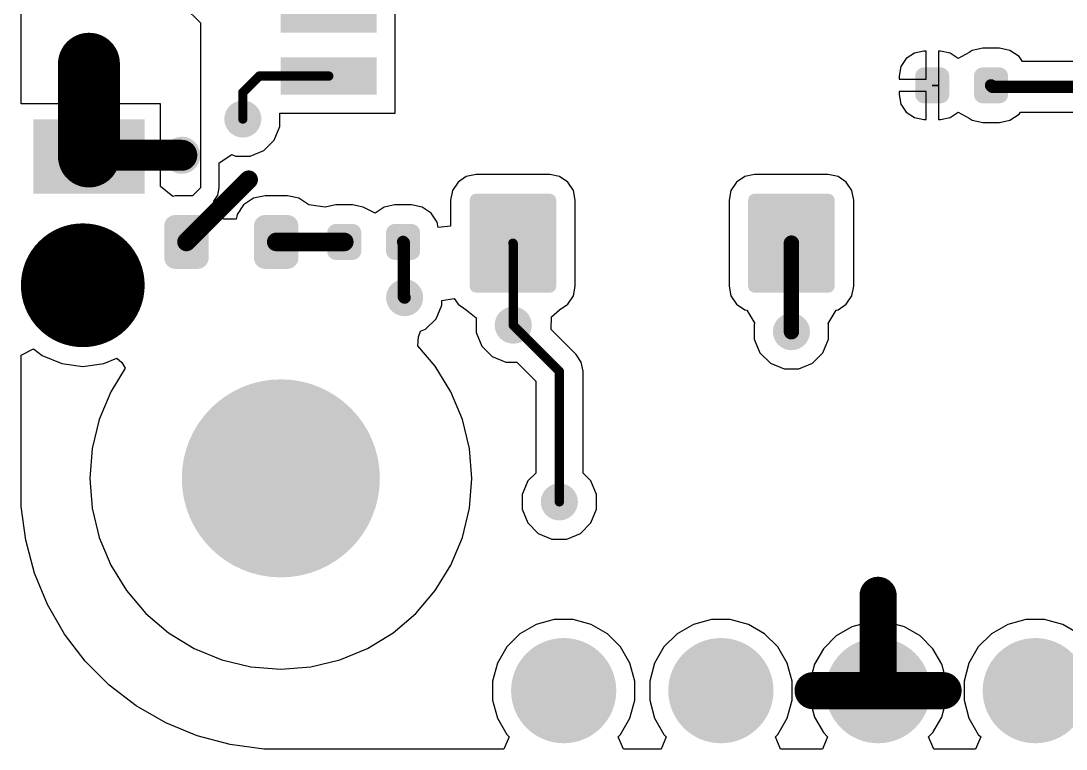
# Model space of a CAD drawing. Header units: inches. Extents: x 0.3 to 40.7, y 0.3 to 25.1.
# Drawn here: x 0.3 to 17.19, y 0.31 to 12.07 of the extents above; entities that cross this region are included whole.
import ezdxf

# ---------------------------------------------------------------- set-up
doc = ezdxf.new("R2010")
doc.units = ezdxf.units.IN
for name, color, linetype in [('Pad Holes', 156, 'Continuous'), ('TOP', 1, 'Continuous'), ('Via Holes', 16, 'Continuous')]:
    doc.layers.add(name, color=color, linetype=linetype)

# ---------------------------------------------------------------- blocks, each defined once
blk = doc.blocks.new('RES_0402_3434')
at = {"layer": 'TOP'}
h = blk.add_hatch(color=1, dxfattribs=at)
edge = h.paths.add_edge_path()
edge.add_arc((-0.34025205, -0.14975078), 0.14024864, 270, 360)
edge.add_line((-0.20000341, -0.14975078), (-0.20000341, 0.14975078))
edge.add_arc((-0.34025205, 0.14975078), 0.14024864, 0, 90)
edge.add_line((-0.34025205, 0.28999942), (-0.60975367, 0.28999942))
edge.add_arc((-0.60975367, 0.14975078), 0.14024864, 90, 180)
edge.add_line((-0.75000231, 0.14975078), (-0.75000231, -0.14975078))
edge.add_arc((-0.60975367, -0.14975078), 0.14024864, 180, 270)
edge.add_line((-0.60975367, -0.28999942), (-0.34025205, -0.28999942))
h = blk.add_hatch(color=1, dxfattribs=at)
edge = h.paths.add_edge_path()
edge.add_arc((0.34025205, 0.14975078), 0.14024864, 90, 180)
edge.add_line((0.20000341, 0.14975078), (0.20000341, -0.14975078))
edge.add_arc((0.34025205, -0.14975078), 0.14024864, 180, 270)
edge.add_line((0.34025205, -0.28999942), (0.60975367, -0.28999942))
edge.add_arc((0.60975367, -0.14975078), 0.14024864, 270, 360)
edge.add_line((0.75000231, -0.14975078), (0.75000231, 0.14975078))
edge.add_arc((0.60975367, 0.14975078), 0.14024864, 0, 90)
edge.add_line((0.60975367, 0.28999942), (0.34025205, 0.28999942))
blk = doc.blocks.new('F_____________1___F_________1_3450')
at = {"layer": 'TOP'}
h = blk.add_hatch(color=1, dxfattribs=at)
edge = h.paths.add_edge_path()
edge.add_arc((0, 0), 0.499999, 0, 360)
for points, const_width in [([(0.499999, 0, 1), (-0.499999, 0, 1)], 1.00000054), ([(-0.7499985, 0, 1), (-0.2499995, 0, 1)], 0.499999), ([(0.2499995, 0, 1), (0.7499985, 0, 1)], 0.499999)]:
    blk.add_lwpolyline(points, format="xyb", close=True, dxfattribs=dict(at, const_width=const_width))
blk = doc.blocks.new('SM04B_SRSS_TB_LF__SN__F_________1_3464')
at = {"layer": 'TOP'}
for points in [[(-3.39999701, 2.83750131), (-2.19999687, 2.83750131), (-2.19999687, 1.03750237), (-3.39999701, 1.03750237)], [(2.20000195, 2.83750131), (3.40000209, 2.83750131), (3.40000209, 1.03750237), (2.20000195, 1.03750237)], [(-1.7999964, -1.16249958), (-1.1999976, -1.16249958), (-1.1999976, -2.71249902), (-1.7999964, -2.71249902)], [(-0.7999984, -1.16249958), (-0.1999996, -1.16249958), (-0.1999996, -2.71249902), (-0.7999984, -2.71249902)], [(0.20000468, -1.16249958), (0.80000348, -1.16249958), (0.80000348, -2.71249902), (0.20000468, -2.71249902)], [(1.20000522, -1.16249958), (1.80000402, -1.16249958), (1.80000402, -2.71249902), (1.20000522, -2.71249902)]]:
    blk.add_hatch(color=1, dxfattribs=at).paths.add_polyline_path(points)
blk = doc.blocks.new('LEDC1608X80N_AK_3466')
at = {"layer": 'TOP'}
h = blk.add_hatch(color=1, dxfattribs=at)
edge = h.paths.add_edge_path()
edge.add_arc((-0.54499891, -0.2549982199999999), 0.17999964, 270, 360)
edge.add_line((-0.36499927, -0.2549982199999999), (-0.36499927, 0.2550033))
edge.add_arc((-0.54499891, 0.2550033), 0.17999964, 0, 90)
edge.add_line((-0.54499891, 0.4350029400000001), (-0.9050007299999999, 0.4350029399999999))
edge.add_arc((-0.9050007299999999, 0.2550032999999999), 0.17999964, 90, 180)
edge.add_line((-1.08500037, 0.2550032999999999), (-1.08500037, -0.2549982199999999))
edge.add_arc((-0.9050007299999999, -0.25499822), 0.17999964, 180, 270)
edge.add_line((-0.9050007299999999, -0.43499786), (-0.54499891, -0.43499786))
h = blk.add_hatch(color=1, dxfattribs=at)
edge = h.paths.add_edge_path()
edge.add_arc((0.54499891, 0.2549982199999999), 0.17999964, 90, 180)
edge.add_line((0.36499927, 0.2549982199999999), (0.36499927, -0.2550032999999999))
edge.add_arc((0.54499891, -0.2550033), 0.17999964, 180, 270)
edge.add_line((0.54499891, -0.4350029399999999), (0.9050007299999999, -0.4350029399999999))
edge.add_arc((0.9050007299999999, -0.2550033), 0.17999964, 270, 360)
edge.add_line((1.08500037, -0.2550033), (1.08500037, 0.2549982199999999))
edge.add_arc((0.9050007299999999, 0.2549982199999999), 0.17999964, 0, 90)
edge.add_line((0.9050007299999999, 0.43499786), (0.54499891, 0.43499786))
blk = doc.blocks.new('RES_0402_3467')
at = {"layer": 'TOP'}
h = blk.add_hatch(color=1, dxfattribs=at)
edge = h.paths.add_edge_path()
edge.add_arc((-0.34025205, -0.14975078), 0.14024864, 270, 360)
edge.add_line((-0.20000341, -0.14975078), (-0.20000341, 0.14975078))
edge.add_arc((-0.34025205, 0.14975078), 0.14024864, 0, 90)
edge.add_line((-0.34025205, 0.28999942), (-0.60975367, 0.28999942))
edge.add_arc((-0.60975367, 0.14975078), 0.14024864, 90, 180)
edge.add_line((-0.75000231, 0.14975078), (-0.75000231, -0.14975078))
edge.add_arc((-0.60975367, -0.14975078), 0.14024864, 180, 270)
edge.add_line((-0.60975367, -0.28999942), (-0.34025205, -0.28999942))
h = blk.add_hatch(color=1, dxfattribs=at)
edge = h.paths.add_edge_path()
edge.add_arc((0.34024697, 0.14974824), 0.14024864, 90, 180)
edge.add_line((0.19999833, 0.14974824), (0.19999833, -0.14975332))
edge.add_arc((0.34024697, -0.14975332), 0.14024864, 180, 270)
edge.add_line((0.34024697, -0.29000196), (0.6097485899999999, -0.29000196))
edge.add_arc((0.6097485899999999, -0.14975332), 0.14024864, 270, 360)
edge.add_line((0.74999723, -0.14975332), (0.74999723, 0.14974824))
edge.add_arc((0.6097485899999999, 0.14974824), 0.14024864, 0, 90)
edge.add_line((0.6097485899999999, 0.28999688), (0.34024697, 0.28999688))
blk = doc.blocks.new('PIN_HEADER_2_54___VERT__1_10POS_3473')
at = {"layer": 'Pad Holes'}
h = blk.add_hatch(color=7, dxfattribs=at)
edge = h.paths.add_edge_path()
edge.add_arc((-11.43, 0), 0.499999, 0, 360)
h = blk.add_hatch(color=7, dxfattribs=at)
edge = h.paths.add_edge_path()
edge.add_arc((-8.889999999999999, 0), 0.499999, 0, 360)
h = blk.add_hatch(color=7, dxfattribs=at)
edge = h.paths.add_edge_path()
edge.add_arc((-6.35, 0), 0.499999, 0, 360)
h = blk.add_hatch(color=7, dxfattribs=at)
edge = h.paths.add_edge_path()
edge.add_arc((-3.81, 0), 0.499999, 0, 360)
at = {"layer": 'TOP'}
h = blk.add_hatch(color=1, dxfattribs=at)
edge = h.paths.add_edge_path()
edge.add_arc((-11.43, 0), 0.8499983, 0, 360)
h = blk.add_hatch(color=1, dxfattribs=at)
edge = h.paths.add_edge_path()
edge.add_arc((-8.889999999999999, 0), 0.8499983, 0, 360)
h = blk.add_hatch(color=1, dxfattribs=at)
edge = h.paths.add_edge_path()
edge.add_arc((-6.35, 0), 0.8499983, 0, 360)
h = blk.add_hatch(color=1, dxfattribs=at)
edge = h.paths.add_edge_path()
edge.add_arc((-3.81, 0), 0.8499983, 0, 360)
blk = doc.blocks.new('TS42_3477')
at = {"layer": 'TOP'}
h = blk.add_hatch(color=1, dxfattribs=at)
edge = h.paths.add_edge_path()
edge.add_arc((-3.5049206, 1.6549116), 0.1050036, 270, 360)
edge.add_line((-3.399917, 1.6549116), (-3.399917, 2.844952399999999))
edge.add_arc((-3.5049206, 2.844952399999999), 0.1050036, 0, 90)
edge.add_line((-3.5049206, 2.949955999999999), (-4.8948594, 2.949955999999999))
edge.add_arc((-4.8948594, 2.844952399999999), 0.1050036, 90, 180)
edge.add_line((-4.999863, 2.844952399999999), (-4.999863, 1.6549116))
edge.add_arc((-4.8948594, 1.6549116), 0.1050036, 180, 270)
edge.add_line((-4.8948594, 1.549908), (-3.5049206, 1.549908))
h = blk.add_hatch(color=1, dxfattribs=at)
edge = h.paths.add_edge_path()
edge.add_arc((4.8948594, 1.6549116), 0.1050036, 270, 360)
edge.add_line((4.999863, 1.6549116), (4.999863, 2.844952399999999))
edge.add_arc((4.8948594, 2.844952399999999), 0.1050036, 0, 90)
edge.add_line((4.8948594, 2.949955999999999), (3.5049206, 2.949955999999999))
edge.add_arc((3.5049206, 2.844952399999999), 0.1050036, 90, 180)
edge.add_line((3.399917, 2.844952399999999), (3.399917, 1.6549116))
edge.add_arc((3.5049206, 1.6549116), 0.1050036, 180, 270)
edge.add_line((3.5049206, 1.549908), (4.8948594, 1.549908))
h = blk.add_hatch(color=1, dxfattribs=at)
edge = h.paths.add_edge_path()
edge.add_arc((4.8948594, -0.5950204), 0.1050036, 270, 360)
edge.add_line((4.999863, -0.5950204), (4.999863, 0.5950203999999998))
edge.add_arc((4.8948594, 0.5950203999999999), 0.1050036, 0, 90)
edge.add_line((4.8948594, 0.7000239999999999), (3.5049206, 0.700024))
edge.add_arc((3.5049206, 0.5950204), 0.1050036, 90, 180)
edge.add_line((3.399917, 0.5950204), (3.399917, -0.5950203999999998))
edge.add_arc((3.5049206, -0.5950203999999999), 0.1050036, 180, 270)
edge.add_line((3.5049206, -0.7000239999999999), (4.8948594, -0.700024))
h = blk.add_hatch(color=1, dxfattribs=at)
edge = h.paths.add_edge_path()
edge.add_arc((-3.5049206, -2.844952399999999), 0.1050036, 270, 360)
edge.add_line((-3.399917, -2.844952399999999), (-3.399917, -1.6549116))
edge.add_arc((-3.5049206, -1.6549116), 0.1050036, 0, 90)
edge.add_line((-3.5049206, -1.549908), (-4.8948594, -1.549908))
edge.add_arc((-4.8948594, -1.6549116), 0.1050036, 90, 180)
edge.add_line((-4.999863, -1.6549116), (-4.999863, -2.844952399999999))
edge.add_arc((-4.8948594, -2.844952399999999), 0.1050036, 180, 270)
edge.add_line((-4.8948594, -2.949955999999999), (-3.5049206, -2.949955999999999))
h = blk.add_hatch(color=1, dxfattribs=at)
edge = h.paths.add_edge_path()
edge.add_arc((4.8948594, -2.844952399999999), 0.1050036, 270, 360)
edge.add_line((4.999863, -2.844952399999999), (4.999863, -1.6549116))
edge.add_arc((4.8948594, -1.6549116), 0.1050036, 0, 90)
edge.add_line((4.8948594, -1.549908), (3.5049206, -1.549908))
edge.add_arc((3.5049206, -1.6549116), 0.1050036, 90, 180)
edge.add_line((3.399917, -1.6549116), (3.399917, -2.844952399999999))
edge.add_arc((3.5049206, -2.844952399999999), 0.1050036, 180, 270)
edge.add_line((3.5049206, -2.949955999999999), (4.8948594, -2.949955999999999))

msp = doc.modelspace()

# ---------------------------------------------------------------- hatches: boundary and pattern name
at = {"layer": 'Pad Holes'}
h = msp.add_hatch(color=7, dxfattribs=at)
edge = h.paths.add_edge_path()
edge.add_arc((4.500013859999999, 4.68001096), 1.59999934, 0, 360)
at = {"layer": 'TOP'}
h = msp.add_hatch(color=1, dxfattribs=at)
edge = h.paths.add_edge_path()
edge.add_arc((3.88610094, 10.48610044), 0.2999994, 0, 360)
h = msp.add_hatch(color=1, dxfattribs=at)
edge = h.paths.add_edge_path()
edge.add_arc((2.89999928, 9.900000519999999), 0.2999994, 0, 360)
h = msp.add_hatch(color=1, dxfattribs=at)
edge = h.paths.add_edge_path()
edge.add_arc((6.4999997, 7.600000039999999), 0.2999994, 0, 360)
h = msp.add_hatch(color=1, dxfattribs=at)
edge = h.paths.add_edge_path()
edge.add_arc((8.254812040000001, 7.155558459999999), 0.2999994, 0, 360)
h = msp.add_hatch(color=1, dxfattribs=at)
edge = h.paths.add_edge_path()
edge.add_arc((12.74995672, 7.04995542), 0.2999994, 0, 360)
h = msp.add_hatch(color=1, dxfattribs=at)
edge = h.paths.add_edge_path()
edge.add_arc((4.500013859999999, 4.68001096), 1.49999954, 0, 360)
h = msp.add_hatch(color=1, dxfattribs=at)
edge = h.paths.add_edge_path()
edge.add_arc((8.99999978, 4.29999902), 0.2999994, 0, 360)
at = {"layer": 'Via Holes'}
h = msp.add_hatch(color=7, dxfattribs=at)
edge = h.paths.add_edge_path()
edge.add_arc((3.88610094, 10.48610044), 0.1499997, 0, 360)
h = msp.add_hatch(color=7, dxfattribs=at)
edge = h.paths.add_edge_path()
edge.add_arc((2.89999928, 9.900000519999999), 0.1499997, 0, 360)
h = msp.add_hatch(color=7, dxfattribs=at)
edge = h.paths.add_edge_path()
edge.add_arc((6.4999997, 7.600000039999999), 0.1499997, 0, 360)
h = msp.add_hatch(color=7, dxfattribs=at)
edge = h.paths.add_edge_path()
edge.add_arc((8.254812040000001, 7.155558459999999), 0.1499997, 0, 360)
h = msp.add_hatch(color=7, dxfattribs=at)
edge = h.paths.add_edge_path()
edge.add_arc((12.74995672, 7.04995542), 0.1499997, 0, 360)
h = msp.add_hatch(color=7, dxfattribs=at)
edge = h.paths.add_edge_path()
edge.add_arc((8.99999978, 4.29999902), 0.1499997, 0, 360)

# ---------------------------------------------------------------- linework, layer by layer
at = {"layer": 'TOP'}
for p, q in [((0.3058795, 10.73401206), (0.30587696, 14.62601342)), ((6.34949962, 11.5800124), (6.34949962, 12.78001)), ((2.93751, 12.3000008), (3.20001392, 12.03749688)), ((3.20001392, 12.03749688), (3.20001392, 9.37390302)), ((6.34949962, 10.5800144), (6.34949962, 11.5800124)), ((14.73637642, 11.55112244), (14.6059652, 11.46398774)), ((14.8902039, 11.58172182), (14.73637642, 11.55112244)), ((14.92495364, 11.58172182), (14.8902039, 11.58172182)), ((14.92495364, 11.12999806), (14.92495364, 11.58172182)), ((15.15970298, 11.58172182), (15.12495324, 11.58172182)), ((15.12495324, 11.58172182), (15.12495324, 11.02999826)), ((15.31353046, 11.55112244), (15.15970298, 11.58172182)), ((15.44393914, 11.46398774), (15.31353046, 11.55112244)), ((15.6192601, 11.5615974), (15.44393914, 11.46398774)), ((15.66843196, 11.59445484), (15.6192601, 11.5615974)), ((15.84020962, 11.62862292), (15.66843196, 11.59445484)), ((16.1097087, 11.62862292), (15.84020962, 11.62862292)), ((16.28148636, 11.59445484), (16.1097087, 11.62862292)), ((16.42710964, 11.49714998), (16.28148636, 11.59445484)), ((16.48339858, 11.41290834), (16.42710964, 11.49714998)), ((14.5188305, 11.33357652), (14.48823112, 11.17974904)), ((14.6059652, 11.46398774), (14.5188305, 11.33357652)), ((18.08116018, 11.41290834), (16.48339858, 11.41290834)), ((14.48823112, 11.17974904), (14.48823112, 11.12999806)), ((14.48823112, 11.12999806), (14.92495364, 11.12999806)), ((15.12495324, 11.02999826), (15.02495344, 11.02999826)), ((15.02495344, 11.02999826), (15.02495344, 11.02999826)), ((15.02495344, 11.02999826), (15.12495324, 11.02999826)), ((15.12495324, 11.02999826), (15.12495324, 10.4782747)), ((14.92495364, 10.92999846), (14.48823112, 10.92999846)), ((14.48823112, 10.92999846), (14.48823112, 10.88024748)), ((14.48823112, 10.88024748), (14.5188305, 10.72642)), ((14.92495364, 10.4782747), (14.92495364, 10.92999846)), ((1.29949956, 10.73401206), (0.3058795, 10.73401206)), ((1.29949956, 9.88001326), (1.29949956, 10.73401206)), ((2.55349756, 10.73401206), (1.49949916, 10.73401206)), ((1.49949916, 10.73401206), (1.49949916, 9.98001306)), ((2.55349756, 9.98001306), (2.55349756, 10.73401206)), ((14.5188305, 10.72642), (14.6059652, 10.59600878)), ((4.486099739999999, 10.36675346), (4.486099739999999, 10.5800144)), ((4.486099739999999, 10.5800144), (6.34949962, 10.5800144)), ((14.6059652, 10.59600878), (14.73637642, 10.50887408)), ((14.73637642, 10.50887408), (14.8902039, 10.4782747)), ((14.8902039, 10.4782747), (14.92495364, 10.4782747)), ((15.12495324, 10.4782747), (15.15970298, 10.4782747)), ((15.15970298, 10.4782747), (15.31353046, 10.50887408)), ((15.31353046, 10.50887408), (15.44393914, 10.59600878)), ((15.44393914, 10.59600878), (15.6192601, 10.49839912)), ((15.6192601, 10.49839912), (15.66843196, 10.46554168)), ((16.28148636, 10.46554168), (16.42710964, 10.56284654)), ((16.42710964, 10.56284654), (16.45008902, 10.59723814)), ((16.45008902, 10.59723814), (17.84225794, 10.59723814)), ((4.39475626, 10.14622812), (4.486099739999999, 10.36675346)), ((15.66843196, 10.46554168), (15.84020962, 10.4313736)), ((15.84020962, 10.4313736), (16.1097087, 10.4313736)), ((16.1097087, 10.4313736), (16.28148636, 10.46554168)), ((4.22597326, 9.97744512), (4.39475626, 10.14622812)), ((1.49949916, 9.98001306), (2.55349756, 9.98001306)), ((4.00544792, 9.88610164), (4.22597326, 9.97744512)), ((1.39949936, 9.88001326), (1.29949956, 9.88001326)), ((1.39949936, 9.78001346), (1.39949936, 9.88001326)), ((3.505890879999999, 9.77767412), (3.70589302, 9.911311139999999)), ((3.70589302, 9.911311139999999), (3.76675396, 9.88610164)), ((3.76675396, 9.88610164), (4.00544792, 9.88610164)), ((2.55349756, 9.78001346), (1.39949936, 9.78001346)), ((2.55349756, 9.39317908), (2.55349756, 9.78001346)), ((3.505890879999999, 9.37391572), (3.505890879999999, 9.77767412)), ((7.36308154, 9.467080379999999), (7.273566859999999, 9.333113159999998)), ((7.49704876, 9.55659506), (7.36308154, 9.467080379999999)), ((7.655072319999999, 9.58802756), (7.49704876, 9.55659506)), ((8.84511312, 9.58802756), (7.655072319999999, 9.58802756)), ((9.003136679999999, 9.55659506), (8.84511312, 9.58802756)), ((9.1371039, 9.467080379999999), (9.003136679999999, 9.55659506)), ((9.226618579999998, 9.333113159999998), (9.1371039, 9.467080379999999)), ((11.86294554, 9.467080379999999), (11.77343086, 9.333113159999998)), ((11.99691276, 9.55659506), (11.86294554, 9.467080379999999)), ((12.15493632, 9.58802756), (11.99691276, 9.55659506)), ((13.34497712, 9.58802756), (12.15493632, 9.58802756)), ((13.50300068, 9.55659506), (13.34497712, 9.58802756)), ((13.6369679, 9.467080379999999), (13.50300068, 9.55659506)), ((13.72648258, 9.333113159999998), (13.6369679, 9.467080379999999)), ((2.7534997, 9.23617406), (2.55349756, 9.39317908)), ((3.20001392, 9.37390302), (3.07053996, 9.24442906)), ((3.4826067, 9.25684966), (3.50589342, 9.37390302)), ((3.50589342, 9.37390302), (3.505890879999999, 9.37391572)), ((7.273566859999999, 9.333113159999998), (7.242134360000001, 9.1750896)), ((9.25805108, 9.1750896), (9.226618579999998, 9.333113159999998)), ((11.77343086, 9.333113159999998), (11.74199836, 9.1750896)), ((13.75791508, 9.1750896), (13.72648258, 9.333113159999998)), ((2.79500076, 9.24442906), (2.7534997, 9.23617406)), ((3.07053996, 9.24442906), (2.79500076, 9.24442906)), ((3.41630254, 9.15761694), (3.4826067, 9.25684966)), ((3.42212422, 9.09850352), (3.41630254, 9.15761694)), ((4.057713499999999, 9.207169799999999), (3.898940639999999, 9.10108162)), ((4.245000399999999, 9.244423979999999), (4.057713499999999, 9.207169799999999)), ((4.60499968, 9.244423979999999), (4.245000399999999, 9.244423979999999)), ((4.79228658, 9.207169799999999), (4.60499968, 9.244423979999999)), ((4.951056899999999, 9.10108416), (4.79228658, 9.207169799999999)), ((7.242134360000001, 9.1750896), (7.242134360000001, 8.752387879999999)), ((9.25805108, 7.785150799999999), (9.25805108, 9.1750896)), ((11.74199836, 9.1750896), (11.74199836, 7.785150799999999)), ((13.75791508, 7.785150799999999), (13.75791508, 9.1750896)), ((3.46789502, 9.06792192), (3.42212422, 9.09850352)), ((3.56381812, 8.924363660000001), (3.46789502, 9.06792192)), ((3.898940639999999, 9.10108162), (3.79285246, 8.94230876)), ((5.214071359999999, 9.06154144), (4.951056899999999, 9.10108416)), ((5.21847572, 9.064482759999999), (5.214071359999999, 9.06154144)), ((5.39025338, 9.09865084), (5.21847572, 9.064482759999999)), ((5.659752459999999, 9.09865084), (5.39025338, 9.09865084)), ((5.83153012, 9.064482759999999), (5.659752459999999, 9.09865084)), ((5.84245466, 9.0571828), (5.83153012, 9.064482759999999)), ((6.02285562, 8.967175359999999), (5.84245466, 9.0571828)), ((6.16847636, 9.06448022), (6.02285562, 8.967175359999999)), ((6.34025402, 9.098648299999999), (6.16847636, 9.06448022)), ((6.609753100000001, 9.098648299999999), (6.34025402, 9.098648299999999)), ((6.781530759999999, 9.06448022), (6.609753100000001, 9.098648299999999)), ((6.92715404, 8.967175359999999), (6.781530759999999, 9.06448022)), ((7.0244589, 8.821552079999998), (6.92715404, 8.967175359999999)), ((3.574590259999999, 8.870203239999999), (3.56381812, 8.924363660000001)), ((3.77850908, 8.870203239999999), (3.574590259999999, 8.870203239999999)), ((3.79285246, 8.94230876), (3.77850908, 8.870203239999999)), ((7.042134759999999, 8.73269018), (7.0244589, 8.821552079999998)), ((7.242134360000001, 8.752387879999999), (7.042134759999999, 8.73269018)), ((9.226618579999998, 7.62712724), (9.25805108, 7.785150799999999)), ((11.74199836, 7.785150799999999), (11.77343086, 7.62712724)), ((13.72648258, 7.62712724), (13.75791508, 7.785150799999999)), ((9.1371039, 7.493160019999999), (9.226618579999998, 7.62712724)), ((11.77343086, 7.62712724), (11.86294554, 7.493160019999999)), ((13.6369679, 7.493160019999999), (13.72648258, 7.62712724)), ((7.008655019999999, 7.26012772), (7.099998499999999, 7.48065306)), ((7.099998499999999, 7.55258586), (7.299998099999999, 7.58756928)), ((7.099998499999999, 7.48065306), (7.099998499999999, 7.55258586)), ((7.299998099999999, 7.58756928), (7.36308154, 7.493160019999999)), ((7.36308154, 7.493160019999999), (7.49704622, 7.40364534)), ((9.00313922, 7.40364534), (9.1371039, 7.493160019999999)), ((11.86294554, 7.493160019999999), (11.99691276, 7.40364534)), ((13.50300068, 7.40364534), (13.6369679, 7.493160019999999)), ((7.49704622, 7.40364534), (7.654813239999999, 7.274902899999999)), ((7.654813239999999, 7.274902899999999), (7.654813239999999, 7.03621148)), ((8.866934259999999, 7.084151439999999), (8.87148086, 7.289370739999999)), ((8.87148086, 7.289370739999999), (9.00313922, 7.40364534)), ((11.99691276, 7.40364534), (12.02798458, 7.39746552)), ((12.02798458, 7.39746552), (12.15606154, 7.184039479999999)), ((13.3438519, 7.184039479999999), (13.47192886, 7.39746552)), ((13.47192886, 7.39746552), (13.50300068, 7.40364534)), ((6.839872019999999, 7.091344719999999), (7.008655019999999, 7.26012772)), ((12.15606154, 7.184039479999999), (12.14995792, 7.169302399999999)), ((12.14995792, 7.169302399999999), (12.14995792, 6.930608439999999)), ((13.34995552, 7.169302399999999), (13.3438519, 7.184039479999999)), ((13.34995552, 6.930608439999999), (13.34995552, 7.169302399999999)), ((6.71388802, 6.822681299999999), (6.72271198, 6.96645546)), ((6.72271198, 6.96645546), (6.758774899999999, 7.057753219999999)), ((6.758774899999999, 7.057753219999999), (6.839872019999999, 7.091344719999999)), ((7.654813239999999, 7.03621148), (7.746156719999999, 6.81568614)), ((9.270357379999998, 6.680728319999999), (8.866934259999999, 7.084151439999999)), ((12.14995792, 6.930608439999999), (12.2413014, 6.710083099999999)), ((13.25861204, 6.710083099999999), (13.34995552, 6.930608439999999)), ((0.3058795, 6.6721101), (0.5058791, 6.770738299999999)), ((0.5058791, 6.770738299999999), (0.64439292, 6.664454539999999)), ((6.99543178, 6.4930401), (6.71388802, 6.822681299999999)), ((7.746156719999999, 6.81568614), (7.91493972, 6.64690314)), ((0.3058795, 4.50000116), (0.3058795, 6.6721101)), ((0.64439292, 6.664454539999999), (0.9606330799999999, 6.533464199999999)), ((1.6393668, 6.533464199999999), (1.85207148, 6.621569180000001)), ((1.85207148, 6.621569180000001), (1.9324574, 6.553829919999999)), ((7.91493972, 6.64690314), (8.13546506, 6.55555966)), ((9.353240119999999, 6.55668742), (9.270357379999998, 6.680728319999999)), ((12.2413014, 6.710083099999999), (12.4100844, 6.5413001)), ((13.08982904, 6.5413001), (13.25861204, 6.710083099999999)), ((0.9606330799999999, 6.533464199999999), (1.29999994, 6.4887856)), ((1.29999994, 6.4887856), (1.6393668, 6.533464199999999)), ((1.98425054, 6.459839759999999), (1.7516983, 6.08034852)), ((1.9324574, 6.553829919999999), (1.98425054, 6.459839759999999)), ((7.248329419999999, 6.08034852), (6.99543178, 6.4930401)), ((8.13546506, 6.55555966), (8.31409564, 6.55555966)), ((8.31409564, 6.55555966), (8.61765612, 6.251999179999999)), ((9.38234344, 6.41037072), (9.353240119999999, 6.55668742)), ((12.4100844, 6.5413001), (12.63060974, 6.449956619999999)), ((12.63060974, 6.449956619999999), (12.8693037, 6.449956619999999)), ((12.8693037, 6.449956619999999), (13.08982904, 6.5413001)), ((8.61765612, 6.251999179999999), (8.61765612, 4.766183)), ((9.38234344, 4.766183), (9.38234344, 6.41037072)), ((1.7516983, 6.08034852), (1.56647388, 5.63317644)), ((7.43355384, 5.63317644), (7.248329419999999, 6.08034852)), ((1.56647388, 5.63317644), (1.45348198, 5.16253476)), ((7.546545739999999, 5.16253476), (7.43355384, 5.63317644)), ((1.45348198, 5.16253476), (1.41550644, 4.68001096)), ((7.58452128, 4.68001096), (7.546545739999999, 5.16253476)), ((8.61765612, 4.766183), (8.49134446, 4.63987134)), ((9.508655099999999, 4.63987134), (9.38234344, 4.766183)), ((1.41550644, 4.68001096), (1.45348198, 4.19748716)), ((7.546545739999999, 4.19748716), (7.58452128, 4.68001096)), ((8.49134446, 4.63987134), (8.40000098, 4.419346)), ((9.59999858, 4.419346), (9.508655099999999, 4.63987134)), ((0.3058795, 4.22510458), (0.3058795, 4.50000116)), ((8.40000098, 4.419346), (8.40000098, 4.18065204)), ((9.59999858, 4.18065204), (9.59999858, 4.419346)), ((0.37764212, 3.68001296), (0.3058795, 4.22510458)), ((1.45348198, 4.19748716), (1.56647388, 3.72684548)), ((7.43355384, 3.72684548), (7.546545739999999, 4.19748716)), ((8.40000098, 4.18065204), (8.49134446, 3.9601267)), ((9.508655099999999, 3.9601267), (9.59999858, 4.18065204)), ((8.49134446, 3.9601267), (8.660127459999998, 3.7913437)), ((9.339872100000001, 3.7913437), (9.508655099999999, 3.9601267)), ((1.56647388, 3.72684548), (1.7516983, 3.2796734)), ((7.248329419999999, 3.2796734), (7.43355384, 3.72684548)), ((8.660127459999998, 3.7913437), (8.8806528, 3.70000022)), ((9.119346759999999, 3.70000022), (9.339872100000001, 3.7913437)), ((0.51994054, 3.1489396), (0.37764212, 3.68001296)), ((8.8806528, 3.70000022), (9.119346759999999, 3.70000022)), ((1.7516983, 3.2796734), (2.00459594, 2.86698182)), ((6.99543178, 2.86698182), (7.248329419999999, 3.2796734)), ((0.7303389, 2.64099802), (0.51994054, 3.1489396)), ((2.00459594, 2.86698182), (2.31893872, 2.49893582)), ((6.681089, 2.49893582), (6.99543178, 2.86698182)), ((1.00523294, 2.16486486), (0.7303389, 2.64099802)), ((2.31893872, 2.49893582), (2.68698472, 2.18459304)), ((6.313043, 2.18459304), (6.681089, 2.49893582)), ((8.918625800000001, 2.4000079), (8.62614226, 2.32163874)), ((9.221424279999999, 2.4000079), (8.918625800000001, 2.4000079)), ((9.51390782, 2.32163874), (9.221424279999999, 2.4000079)), ((11.4586258, 2.4000079), (11.16614226, 2.32163874)), ((11.76142428, 2.4000079), (11.4586258, 2.4000079)), ((12.05390782, 2.32163874), (11.76142428, 2.4000079)), ((16.5386258, 2.4000079), (16.24614226, 2.32163874)), ((16.84142428, 2.4000079), (16.5386258, 2.4000079)), ((17.13390782, 2.32163874), (16.84142428, 2.4000079)), ((8.62614226, 2.32163874), (8.36391012, 2.17023696)), ((9.77613996, 2.17023696), (9.51390782, 2.32163874)), ((11.16614226, 2.32163874), (10.90391012, 2.17023696)), ((12.31613996, 2.17023696), (12.05390782, 2.32163874)), ((13.72389686, 2.2787737), (13.47215238, 2.13342982)), ((14.00468116, 2.3540085), (13.72389686, 2.2787737)), ((14.05002524, 2.3540085), (14.00468116, 2.3540085)), ((14.05002524, 1.35001), (14.05002524, 2.3540085)), ((14.29536892, 2.3540085), (14.25002484, 2.3540085)), ((14.25002484, 2.3540085), (14.25002484, 1.35001)), ((14.57615322, 2.2787737), (14.29536892, 2.3540085)), ((14.8278977, 2.13342982), (14.57615322, 2.2787737)), ((16.24614226, 2.32163874), (15.98391012, 2.17023696)), ((17.39613996, 2.17023696), (17.13390782, 2.32163874)), ((1.33992112, 1.72869098), (1.00523294, 2.16486486)), ((2.68698472, 2.18459304), (3.0996763, 1.9316954)), ((5.90035142, 1.9316954), (6.313043, 2.18459304)), ((8.36391012, 2.17023696), (8.149798279999999, 1.95612512)), ((9.9902518, 1.95612512), (9.77613996, 2.17023696)), ((10.90391012, 2.17023696), (10.68979828, 1.95612512)), ((12.5302518, 1.95612512), (12.31613996, 2.17023696)), ((13.47215238, 2.13342982), (13.26660542, 1.92788286)), ((15.03344466, 1.92788286), (14.8278977, 2.13342982)), ((15.98391012, 2.17023696), (15.76979828, 1.95612512)), ((3.0996763, 1.9316954), (3.54684838, 1.74647098)), ((5.453179339999999, 1.74647098), (5.90035142, 1.9316954)), ((8.149798279999999, 1.95612512), (7.998396499999999, 1.69389298)), ((10.14165358, 1.69389298), (9.9902518, 1.95612512)), ((10.68979828, 1.95612512), (10.5383965, 1.69389298)), ((12.68165358, 1.69389298), (12.5302518, 1.95612512)), ((13.26660542, 1.92788286), (13.12126154, 1.67613838)), ((15.17878854, 1.67613838), (15.03344466, 1.92788286)), ((15.76979828, 1.95612512), (15.6183965, 1.69389298)), ((1.72870368, 1.33990842), (1.33992112, 1.72869098)), ((3.54684838, 1.74647098), (4.01749006, 1.63347908)), ((4.982537659999999, 1.63347908), (5.453179339999999, 1.74647098)), ((7.998396499999999, 1.69389298), (7.920027339999999, 1.40140944)), ((10.22002274, 1.40140944), (10.14165358, 1.69389298)), ((10.5383965, 1.69389298), (10.46002734, 1.40140944)), ((12.76002274, 1.40140944), (12.68165358, 1.69389298)), ((15.6183965, 1.69389298), (15.54002734, 1.40140944)), ((4.01749006, 1.63347908), (4.500013859999999, 1.59550354)), ((4.500013859999999, 1.59550354), (4.982537659999999, 1.63347908)), ((13.12126154, 1.67613838), (13.04602674, 1.39535408)), ((15.25402334, 1.39535408), (15.17878854, 1.67613838)), ((7.920027339999999, 1.40140944), (7.920027339999999, 1.09861096)), ((10.22002274, 1.09861096), (10.22002274, 1.40140944)), ((10.46002734, 1.40140944), (10.46002734, 1.09861096)), ((12.76002274, 1.09861096), (12.76002274, 1.40140944)), ((13.04602674, 1.39535408), (13.04602674, 1.35001)), ((15.25402334, 1.35001), (15.25402334, 1.39535408)), ((15.54002734, 1.40140944), (15.54002734, 1.09861096)), ((2.16488772, 1.00521516), (1.72870368, 1.33990842)), ((13.04602674, 1.35001), (14.05002524, 1.35001)), ((14.25002484, 1.35001), (15.25402334, 1.35001)), ((7.920027339999999, 1.09861096), (7.998396499999999, 0.80612742)), ((10.14165358, 0.80612742), (10.22002274, 1.09861096)), ((10.46002734, 1.09861096), (10.5383965, 0.80612742)), ((12.68165358, 0.80612742), (12.76002274, 1.09861096)), ((15.25402334, 1.1500104), (13.04602674, 1.1500104)), ((13.04602674, 1.1500104), (13.04602674, 1.10466632)), ((13.04602674, 1.10466632), (13.12126154, 0.82388202)), ((15.17878854, 0.82388202), (15.25402334, 1.10466632)), ((15.25402334, 1.10466632), (15.25402334, 1.1500104)), ((15.54002734, 1.09861096), (15.6183965, 0.80612742)), ((2.64101072, 0.7303261999999999), (2.16488772, 1.00521516)), ((3.1489523, 0.51992784), (2.64101072, 0.7303261999999999)), ((7.998396499999999, 0.80612742), (8.149798279999999, 0.54389528)), ((9.9902518, 0.54389528), (10.14165358, 0.80612742)), ((10.5383965, 0.80612742), (10.68979828, 0.54389528)), ((12.5302518, 0.54389528), (12.68165358, 0.80612742)), ((13.12126154, 0.82388202), (13.26660542, 0.5721375399999999)), ((15.03344466, 0.5721375399999999), (15.17878854, 0.82388202)), ((15.6183965, 0.80612742), (15.76979828, 0.54389528)), ((3.68002058, 0.37762942), (3.1489523, 0.51992784)), ((8.149798279999999, 0.54389528), (8.18782716, 0.5058663999999999)), ((9.952222919999999, 0.5058663999999999), (9.9902518, 0.54389528)), ((10.68979828, 0.54389528), (10.72782716, 0.5058663999999999)), ((12.49222292, 0.5058663999999999), (12.5302518, 0.54389528)), ((13.26660542, 0.5721375399999999), (13.33287402, 0.5058689399999999)), ((14.96717606, 0.5058689399999999), (15.03344466, 0.5721375399999999)), ((15.76979828, 0.54389528), (15.80782462, 0.5058689399999999)), ((4.22511982, 0.3058668), (3.68002058, 0.37762942)), ((8.18782716, 0.5058663999999999), (8.104985059999999, 0.3058642599999999)), ((10.03506502, 0.3058668), (9.952222919999999, 0.5058663999999999)), ((10.72782716, 0.5058663999999999), (10.64498252, 0.3058668)), ((12.57506756, 0.3058668), (12.49222292, 0.5058663999999999)), ((13.33287402, 0.5058689399999999), (13.25003192, 0.3058668)), ((15.05001816, 0.3058668), (14.96717606, 0.5058689399999999)), ((15.80782462, 0.5058689399999999), (15.72498252, 0.3058668)), ((4.5000164, 0.3058642599999999), (4.22511982, 0.3058668)), ((8.104985059999999, 0.3058642599999999), (4.5000164, 0.3058642599999999)), ((10.64498252, 0.3058668), (10.03506502, 0.3058668)), ((13.25003192, 0.3058668), (12.57506756, 0.3058668)), ((15.72498252, 0.3058668), (15.05001816, 0.3058668))]:
    msp.add_line(p, q, dxfattribs=at)
for points, const_width in [([(1.39949936, 9.88001326), (1.39949936, 11.37948194)], 1.00000054), ([(3.88610094, 10.91569572), (4.150418419999999, 11.1800132)], 0.1499997), ([(4.150418419999999, 11.1800132), (5.274500499999999, 11.1800132)], 0.1499997), ([(3.88610094, 10.48610044), (3.88610094, 10.91569572)], 0.1499997), ([(15.97495916, 11.02999826), (15.99988418, 11.00507324)], 0.1999996), ([(15.99988418, 11.00507324), (18.25009304, 11.00507324)], 0.1999996), ([(1.39949936, 9.88001326), (1.41948662, 9.900000519999999)], 0.499999), ([(1.41948662, 9.900000519999999), (2.89999928, 9.900000519999999)], 0.499999), ([(2.9750004, 8.50002618), (3.97998188, 9.50500766)], 0.2999994), ([(4.42500004, 8.5000211), (5.52499784, 8.5000211)], 0.2999994), ([(5.52499784, 8.5000211), (5.52500292, 8.50002618)], 0.2999994), ([(6.47500356, 8.50002364), (6.4875029, 8.4875243)], 0.1999996), ([(6.4875029, 7.612496839999999), (6.4875029, 8.4875243)], 0.1999996), ([(8.25009272, 8.4801202), (8.254812040000001, 8.47540088)], 0.1499997), ([(8.254812040000001, 7.155558459999999), (8.254812040000001, 8.47540088)], 0.1499997), ([(12.74995672, 7.04995542), (12.74995672, 8.4801202)], 0.2499995), ([(6.4875029, 7.612496839999999), (6.4999997, 7.600000039999999)], 0.1999996), ([(8.254812040000001, 7.155558459999999), (8.99999978, 6.41037072)], 0.1499997), ([(8.99999978, 4.29999902), (8.99999978, 6.41037072)], 0.1499997), ([(14.15002504, 1.2500102), (14.15002504, 2.79002236)], 0.5999987999999999), ([(13.1000373, 1.2500102), (14.15002504, 1.2500102)], 0.5999987999999999), ([(14.15002504, 1.2500102), (15.20001278, 1.2500102)], 0.5999987999999999)]:
    msp.add_lwpolyline(points, dxfattribs=dict(at, const_width=const_width))
for points, const_width in [([(1.14949986, 11.37948194, 1), (1.64949886, 11.37948194, 1)], 0.499999), ([(4.11291786, 11.1800132, 1), (4.187918979999999, 11.1800132, 1)], 0.07499858), ([(4.11291786, 11.1800132, 1), (4.187918979999999, 11.1800132, 1)], 0.07499858), ([(5.23699994, 11.1800132, 1), (5.31200106, 11.1800132, 1)], 0.07499858), ([(3.84860038, 10.91569572, 1), (3.9236015, 10.91569572, 1)], 0.07499858), ([(3.84860038, 10.91569572, 1), (3.9236015, 10.91569572, 1)], 0.07499858), ([(15.92495926, 11.02999826, 1), (16.02495906, 11.02999826, 1)], 0.0999998), ([(15.94988428, 11.00507324, 1), (16.04988408, 11.00507324, 1)], 0.0999998), ([(15.94988428, 11.00507324, 1), (16.04988408, 11.00507324, 1)], 0.0999998), ([(3.84860038, 10.48610044, 1), (3.9236015, 10.48610044, 1)], 0.07499858), ([(1.14949986, 9.88001326, 1), (1.64949886, 9.88001326, 1)], 0.499999), ([(1.29448814, 9.900000519999999, 1), (1.5444851, 9.900000519999999, 1)], 0.2499995), ([(1.29448814, 9.900000519999999, 1), (1.5444851, 9.900000519999999, 1)], 0.2499995), ([(2.7750008, 9.900000519999999, 1), (3.02499776, 9.900000519999999, 1)], 0.2499995), ([(1.27450088, 9.88001326, 1), (1.52449784, 9.88001326, 1)], 0.2499995), ([(3.9049833, 9.50500766, 1), (4.05498046, 9.50500766, 1)], 0.1499997), ([(2.90000182, 8.50002618, 1), (3.04999898, 8.50002618, 1)], 0.1499997), ([(4.35000146, 8.5000211, 1), (4.49999862, 8.5000211, 1)], 0.1499997), ([(5.44999926, 8.5000211, 1), (5.59999642, 8.5000211, 1)], 0.1499997), ([(5.44999926, 8.5000211, 1), (5.59999642, 8.5000211, 1)], 0.1499997), ([(5.45000434, 8.50002618, 1), (5.600001499999999, 8.50002618, 1)], 0.1499997), ([(6.425003659999999, 8.50002364, 1), (6.52500346, 8.50002364, 1)], 0.0999998), ([(6.437502999999999, 8.4875243, 1), (6.5375028, 8.4875243, 1)], 0.0999998), ([(6.437502999999999, 8.4875243, 1), (6.5375028, 8.4875243, 1)], 0.0999998), ([(8.21259216, 8.4801202, 1), (8.28759328, 8.4801202, 1)], 0.07499858), ([(8.21731148, 8.47540088, 1), (8.292312599999999, 8.47540088, 1)], 0.07499858), ([(8.21731148, 8.47540088, 1), (8.292312599999999, 8.47540088, 1)], 0.07499858), ([(12.68745748, 8.4801202, 1), (12.81245596, 8.4801202, 1)], 0.12499848), ([(6.437502999999999, 7.612496839999999, 1), (6.5375028, 7.612496839999999, 1)], 0.0999998), ([(6.437502999999999, 7.612496839999999, 1), (6.5375028, 7.612496839999999, 1)], 0.0999998), ([(6.449999800000001, 7.600000039999999, 1), (6.5499996, 7.600000039999999, 1)], 0.0999998), ([(8.21731148, 7.155558459999999, 1), (8.292312599999999, 7.155558459999999, 1)], 0.07499858), ([(8.21731148, 7.155558459999999, 1), (8.292312599999999, 7.155558459999999, 1)], 0.07499858), ([(12.68745748, 7.04995542, 1), (12.81245596, 7.04995542, 1)], 0.12499848), ([(8.96249922, 6.41037072, 1), (9.03750034, 6.41037072, 1)], 0.07499858), ([(8.96249922, 6.41037072, 1), (9.03750034, 6.41037072, 1)], 0.07499858), ([(8.96249922, 4.29999902, 1), (9.03750034, 4.29999902, 1)], 0.07499858), ([(14.00002534, 2.79002236, 1), (14.30002474, 2.79002236, 1)], 0.2999994), ([(12.9500376, 1.2500102, 1), (13.250037, 1.2500102, 1)], 0.2999994), ([(14.00002534, 1.2500102, 1), (14.30002474, 1.2500102, 1)], 0.2999994), ([(14.00002534, 1.2500102, 1), (14.30002474, 1.2500102, 1)], 0.2999994), ([(14.00002534, 1.2500102, 1), (14.30002474, 1.2500102, 1)], 0.2999994), ([(15.05001308, 1.2500102, 1), (15.35001248, 1.2500102, 1)], 0.2999994)]:
    msp.add_lwpolyline(points, format="xyb", close=True, dxfattribs=dict(at, const_width=const_width))

# ---------------------------------------------------------------- block references
for name, p, rotation in [('TS42_3477', (10.50002472, 12.6800102), 90), ('SM04B_SRSS_TB_LF__SN__F_________1_3464', (3.3370012, 12.6800102), 90), ('RES_0402_3434', (15.4999563, 11.02999826), 180), ('F_____________1___F_________1_3450', (1.29999994, 7.799999639999999), 270), ('LEDC1608X80N_AK_3466', (3.70000022, 8.50002364), 180), ('RES_0402_3467', (6.000000699999999, 8.50002364), 180)]:
    msp.add_blockref(name, p, dxfattribs=dict(rotation=rotation))
msp.add_blockref('PIN_HEADER_2_54___VERT__1_10POS_3473', (20.50002504, 1.2500102))

doc.saveas('drawing.dxf')
